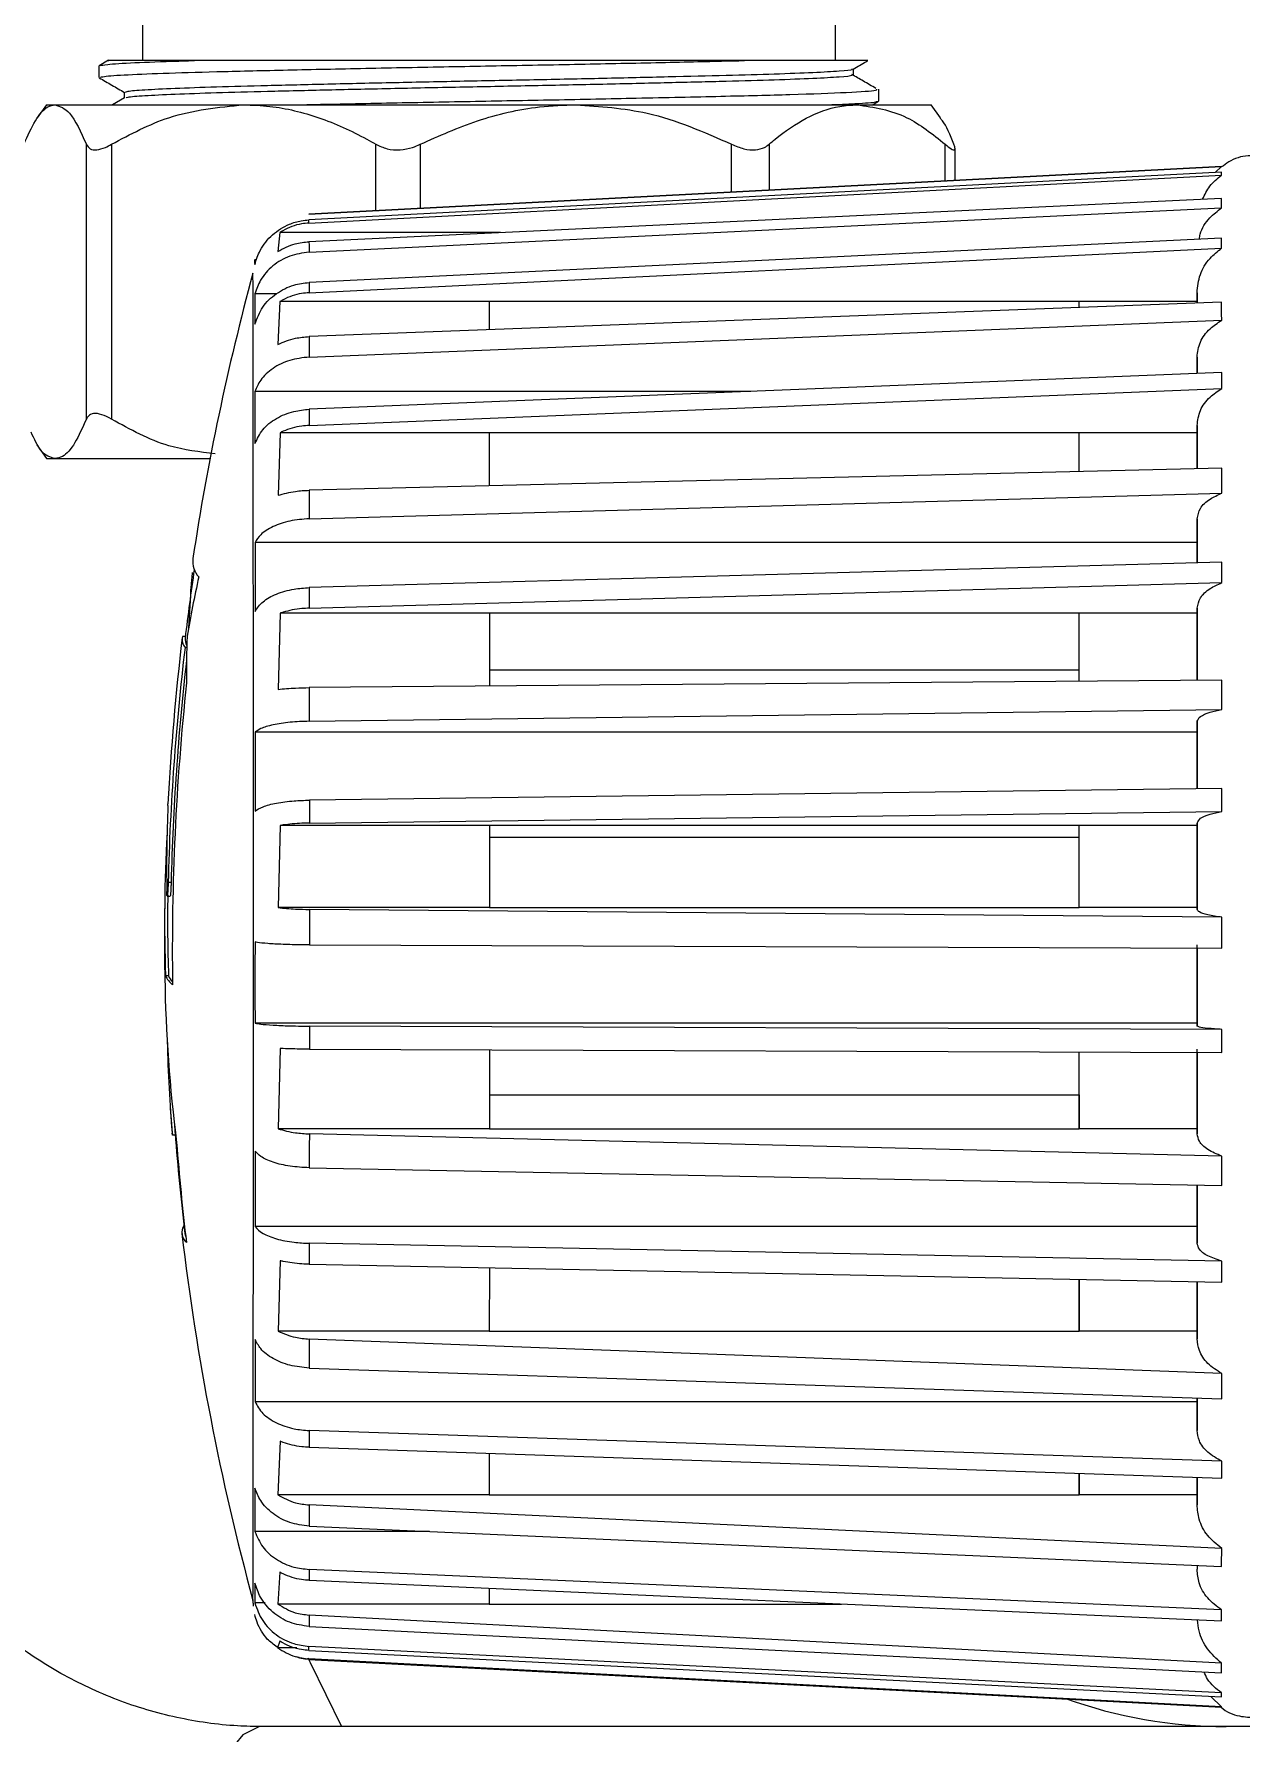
# Model space of a CAD drawing. Extents: x 75 to 2075, y 25 to 1460.
# Drawn here: x 1019.7 to 1087.9, y 648.3 to 744.3 of the extents above; entities that cross this region are included whole.
import ezdxf

# ---------------------------------------------------------------- set-up
doc = ezdxf.new("R2010")
doc.units = 0
doc.header["$LTSCALE"] = 5
doc.linetypes.add('SLD-KATı', pattern=[0])
doc.layers.get('0').update_dxf_attribs({"linetype": 'CONTINUOUS'})

msp = doc.modelspace()

# ---------------------------------------------------------------- linework, layer by layer
at = {"color": 7, "linetype": 'SLD-KATı'}
for p, q in [((1025.789, 750.729), (1025.789, 742.813)), ((1064.955, 742.813), (1064.955, 750.729)), ((1023.338, 742.511), (1023.338, 741.849)), ((1023.881, 742.831), (1023.349, 742.523)), ((1059.812, 742.813), (1028.729, 742.813)), ((1065.974, 742.014), (1065.974, 742.339)), ((1024.782, 740.705), (1024.102, 740.313)), ((1024.77, 741.022), (1024.77, 740.699)), ((1067.047, 740.313), (1067.395, 740.514)), ((1067.406, 740.526), (1067.406, 741.188)), ((1020.372, 740.313), (1019.849, 739.566)), ((1020.372, 740.313), (1020.86, 740.313)), ((1020.86, 740.313), (1031.515, 740.313)), ((1031.515, 740.313), (1050.288, 740.313)), ((1050.288, 740.313), (1066.18, 740.313)), ((1066.18, 740.313), (1070.372, 740.313)), ((1070.894, 739.566), (1070.372, 740.313)), ((1022.625, 722.544), (1022.625, 738.081)), ((1024.045, 738.081), (1024.045, 722.544)), ((1071.714, 736.037), (1071.714, 737.861)), ((1086.761, 736.825), (1035.198, 734.123)), ((1035.198, 734.121), (1086.761, 736.821)), ((1086.414, 736.492), (1086.761, 736.821)), ((1086.764, 736.51), (1035.201, 733.81)), ((1035.202, 733.627), (1086.765, 736.333)), ((1086.769, 735.024), (1035.205, 732.575)), ((1035.206, 731.981), (1086.77, 734.492)), ((1033.556, 733.089), (1033.439, 732.015)), ((1045.376, 733.089), (1033.556, 733.089)), ((1086.773, 732.779), (1035.209, 730.267)), ((1045.376, 733.089), (1045.376, 733.058)), ((1046.028, 733.089), (1045.376, 733.089)), ((1035.21, 729.69), (1086.774, 732.207)), ((1032.145, 729.631), (1032.147, 727.917)), ((1033.355, 729.631), (1032.145, 729.631)), ((1033.564, 729.19), (1033.447, 726.767)), ((1045.385, 729.19), (1033.564, 729.19)), ((1086.778, 729.151), (1035.213, 727.211)), ((1045.385, 729.19), (1045.386, 727.594)), ((1078.718, 729.19), (1045.385, 729.19)), ((1078.718, 728.848), (1078.718, 729.19)), ((1085.385, 729.19), (1078.718, 729.19)), ((1078.718, 728.848), (1078.718, 729.19)), ((1085.385, 729.686), (1085.385, 729.19)), ((1085.385, 729.19), (1085.385, 729.098)), ((1035.214, 726.053), (1086.779, 728.13)), ((1085.389, 726.049), (1085.388, 725.125)), ((1086.781, 725.182), (1035.217, 723.104)), ((1032.152, 724.11), (1032.154, 721.161)), ((1060.168, 724.11), (1032.152, 724.11)), ((1035.217, 722.19), (1086.782, 724.272)), ((1085.392, 722.186), (1085.392, 721.777)), ((1033.571, 721.777), (1033.454, 718.241)), ((1045.392, 721.777), (1033.571, 721.777)), ((1045.392, 721.777), (1045.393, 718.771)), ((1078.725, 721.777), (1045.392, 721.777)), ((1078.723, 719.573), (1078.725, 721.777)), ((1078.726, 719.573), (1078.725, 721.777)), ((1085.392, 721.777), (1078.725, 721.777)), ((1085.392, 721.777), (1085.393, 719.733)), ((1019.831, 721.086), (1020.372, 720.313)), ((1020.372, 720.313), (1020.86, 720.313)), ((1020.86, 720.313), (1029.612, 720.313)), ((1086.784, 719.767), (1035.22, 718.526)), ((1035.22, 716.918), (1086.785, 718.357)), ((1085.395, 716.915), (1085.393, 715.571)), ((1032.158, 715.571), (1032.159, 711.676)), ((1085.393, 715.571), (1032.158, 715.571)), ((1085.393, 715.571), (1085.394, 714.423)), ((1086.787, 714.462), (1035.222, 713.022)), ((1035.223, 711.861), (1086.787, 713.303)), ((1085.397, 711.858), (1085.397, 711.574)), ((1033.576, 711.574), (1033.458, 707.273)), ((1045.397, 711.574), (1033.576, 711.574)), ((1078.73, 711.574), (1045.397, 711.574)), ((1045.397, 711.574), (1045.398, 707.453)), ((1078.725, 708.363), (1078.73, 711.574)), ((1085.397, 711.574), (1078.73, 711.574)), ((1078.731, 707.725), (1078.73, 711.574)), ((1085.397, 711.574), (1085.398, 707.779)), ((1028.22, 710.253), (1028.052, 710.253)), ((1028.294, 709.64), (1028.199, 709.64)), ((1086.789, 707.791), (1035.224, 707.37)), ((1078.725, 708.363), (1045.398, 708.363)), ((1078.725, 707.725), (1078.725, 708.363)), ((1035.224, 705.469), (1086.789, 706.13)), ((1085.399, 705.468), (1085.397, 704.851)), ((1085.397, 704.851), (1032.161, 704.851)), ((1032.161, 704.851), (1032.162, 700.39)), ((1085.397, 704.851), (1085.398, 701.651)), ((1086.79, 701.669), (1035.225, 701.009)), ((1035.225, 699.713), (1086.79, 700.375)), ((1033.579, 699.582), (1033.46, 694.936)), ((1045.399, 699.582), (1033.579, 699.582)), ((1078.733, 699.582), (1045.399, 699.582)), ((1045.399, 699.582), (1045.4, 694.936)), ((1078.727, 698.903), (1078.733, 699.582)), ((1085.399, 699.582), (1078.733, 699.582)), ((1078.733, 694.936), (1078.733, 699.582)), ((1085.4, 699.712), (1085.399, 699.582)), ((1085.399, 699.582), (1085.4, 694.936)), ((1078.727, 698.903), (1045.399, 698.903)), ((1078.727, 694.936), (1078.727, 698.903)), ((1027.413, 696.352), (1027.246, 696.352)), ((1027.193, 695.575), (1027.36, 695.575)), ((1045.4, 694.936), (1033.46, 694.936)), ((1086.791, 694.394), (1035.226, 694.835)), ((1045.4, 694.936), (1078.733, 694.936)), ((1085.4, 694.936), (1078.733, 694.936)), ((1085.4, 694.936), (1085.4, 694.836)), ((1035.226, 692.828), (1086.791, 692.645)), ((1085.398, 692.65), (1085.398, 688.409)), ((1027.266, 691.088), (1027.1, 691.088)), ((1085.398, 688.409), (1032.162, 688.409)), ((1086.79, 688.056), (1035.225, 688.238)), ((1085.398, 688.409), (1085.4, 688.239)), ((1033.579, 686.972), (1033.459, 682.437)), ((1035.225, 686.936), (1086.79, 686.753)), ((1045.399, 686.9), (1045.399, 682.437)), ((1078.726, 684.358), (1078.727, 686.782)), ((1078.732, 682.437), (1078.733, 686.782)), ((1085.399, 686.758), (1085.399, 682.437)), ((1045.399, 684.358), (1078.726, 684.358)), ((1078.726, 684.358), (1078.732, 682.437)), ((1027.484, 682.084), (1027.47, 682.18)), ((1027.651, 682.084), (1027.484, 682.084)), ((1027.605, 682.643), (1027.651, 682.084)), ((1045.399, 682.437), (1033.459, 682.437)), ((1086.789, 680.89), (1035.225, 682.148)), ((1045.399, 682.437), (1078.732, 682.437)), ((1085.399, 682.437), (1078.732, 682.437)), ((1085.399, 682.437), (1085.399, 682.151)), ((1032.161, 681.175), (1032.16, 676.906)), ((1035.224, 680.231), (1086.789, 679.223)), ((1085.396, 679.251), (1085.396, 676.906)), ((1085.396, 676.906), (1032.16, 676.906)), ((1085.396, 676.906), (1085.397, 675.964)), ((1086.788, 674.954), (1035.223, 675.962)), ((1033.576, 674.981), (1033.455, 670.999)), ((1035.223, 674.78), (1086.788, 673.77)), ((1045.397, 674.581), (1045.395, 670.999)), ((1078.725, 673.928), (1078.728, 670.999)), ((1078.728, 670.999), (1078.73, 673.928)), ((1085.396, 673.797), (1085.395, 670.999)), ((1032.157, 670.536), (1032.155, 667.006)), ((1045.395, 670.999), (1033.455, 670.999)), ((1086.785, 668.598), (1035.221, 670.552)), ((1045.395, 670.999), (1078.728, 670.999)), ((1085.395, 670.999), (1078.728, 670.999)), ((1085.395, 670.999), (1085.395, 670.556)), ((1035.22, 668.913), (1086.785, 667.178)), ((1085.391, 667.006), (1032.155, 667.006)), ((1085.391, 667.225), (1085.391, 667.006)), ((1085.391, 667.006), (1085.392, 665.385)), ((1033.571, 664.781), (1033.449, 661.744)), ((1086.783, 663.647), (1035.218, 665.382)), ((1035.217, 664.436), (1086.782, 662.697)), ((1045.391, 664.093), (1045.389, 661.744)), ((1078.722, 661.744), (1078.723, 662.969)), ((1078.722, 662.969), (1078.722, 661.744)), ((1085.39, 662.744), (1085.389, 661.744)), ((1032.152, 662.124), (1032.149, 659.678)), ((1045.389, 661.744), (1033.449, 661.744)), ((1045.389, 661.744), (1078.722, 661.744)), ((1085.389, 661.744), (1078.722, 661.744)), ((1085.389, 661.744), (1085.389, 661.185)), ((1086.779, 658.723), (1035.215, 661.181)), ((1035.214, 659.98), (1086.778, 657.688)), ((1042.007, 659.678), (1032.149, 659.678)), ((1033.564, 657.372), (1033.442, 655.576)), ((1035.21, 656.916), (1086.774, 654.619)), ((1086.775, 655.241), (1035.211, 657.533)), ((1085.385, 657.75), (1085.386, 657.537)), ((1032.144, 656.762), (1032.141, 655.639)), ((1045.383, 656.463), (1045.382, 655.576)), ((1032.737, 655.639), (1032.141, 655.639)), ((1045.382, 655.576), (1033.442, 655.576)), ((1086.771, 652.232), (1035.207, 654.952)), ((1045.382, 655.576), (1065.301, 655.576)), ((1035.206, 654.307), (1086.77, 651.682)), ((1033.556, 653.478), (1033.433, 653.098)), ((1034.512, 653.098), (1033.433, 653.098)), ((1035.202, 652.956), (1035.203, 653.183)), ((1086.766, 650.559), (1035.203, 653.183)), ((1035.198, 652.446), (1086.761, 649.744)), ((1086.761, 649.758), (1035.199, 652.476)), ((1035.202, 652.956), (1086.766, 650.325)), ((1086.761, 649.758), (1086.175, 650.355)), ((1086.766, 650.325), (1086.766, 650.559)), ((1095.915, 648.646), (1032.585, 648.646))]:
    msp.add_line(p, q, dxfattribs=at)
at = {"color": 8, "linetype": 'SLD-KATı'}
for p, q in [((1038.985, 734.322), (1038.985, 738.081)), ((1041.488, 738.081), (1041.488, 734.453)), ((1059.087, 735.375), (1059.087, 738.081)), ((1061.206, 738.081), (1061.206, 735.486)), ((1071.155, 736.008), (1071.155, 738.081))]:
    msp.add_line(p, q, dxfattribs=at)
at = {"color": 7, "linetype": 'SLD-KATı', "flags": 128}
for points in [[(1086.77, 734.492), (1086.77, 734.563), (1086.77, 734.632), (1086.77, 734.7), (1086.77, 734.767), (1086.77, 734.833), (1086.77, 734.897), (1086.769, 734.961), (1086.769, 735.024)], [(1035.198, 734.123), (1035.198, 734.123), (1035.198, 734.121)], [(1086.774, 732.207), (1086.774, 732.281), (1086.774, 732.354), (1086.774, 732.426), (1086.774, 732.498), (1086.774, 732.569), (1086.774, 732.639), (1086.773, 732.709), (1086.773, 732.779)], [(1035.205, 732.575), (1035.205, 732.506), (1035.206, 732.436), (1035.206, 732.363), (1035.206, 732.29), (1035.206, 732.215), (1035.206, 732.138), (1035.206, 732.06), (1035.206, 731.981)], [(1032.039, 655.776), (1032.04, 655.839), (1032.043, 656.407), (1032.046, 657.557), (1032.05, 659.27), (1032.052, 661.52), (1032.055, 664.271), (1032.057, 667.479), (1032.059, 671.095), (1032.061, 675.06), (1032.063, 679.313), (1032.064, 683.786), (1032.064, 688.409), (1032.064, 693.108), (1032.064, 697.811), (1032.064, 702.442), (1032.063, 706.929), (1032.061, 711.2), (1032.06, 715.189), (1032.058, 718.833), (1032.055, 722.074), (1032.053, 724.86), (1032.05, 727.149), (1032.047, 728.904), (1032.044, 730.097), (1032.04, 730.709), (1032.039, 730.794)], [(1035.209, 730.267), (1035.21, 730.197), (1035.21, 730.127), (1035.21, 730.055), (1035.21, 729.984), (1035.21, 729.911), (1035.21, 729.838), (1035.21, 729.765), (1035.21, 729.69)], [(1085.385, 729.145), (1085.385, 729.404), (1085.385, 729.686)], [(1086.779, 728.13), (1086.779, 728.261), (1086.778, 728.391), (1086.778, 728.52), (1086.778, 728.648), (1086.778, 728.775), (1086.778, 728.901), (1086.778, 729.026), (1086.778, 729.151)], [(1035.213, 727.211), (1035.213, 727.071), (1035.213, 726.929), (1035.214, 726.786), (1035.214, 726.642), (1035.214, 726.497), (1035.214, 726.35), (1035.214, 726.202), (1035.214, 726.053)], [(1085.39, 725.169), (1085.389, 725.35), (1085.389, 725.703), (1085.389, 726.049)], [(1086.782, 724.272), (1086.782, 724.387), (1086.782, 724.502), (1086.782, 724.616), (1086.781, 724.73), (1086.781, 724.844), (1086.781, 724.957), (1086.781, 725.069), (1086.781, 725.182)], [(1035.217, 723.104), (1035.217, 722.992), (1035.217, 722.879), (1035.217, 722.765), (1035.217, 722.651), (1035.217, 722.537), (1035.217, 722.422), (1035.217, 722.306), (1035.217, 722.19)], [(1085.393, 719.776), (1085.393, 719.943), (1085.393, 720.404), (1085.393, 720.859), (1085.392, 721.308), (1085.392, 721.75), (1085.392, 722.186)], [(1086.785, 718.357), (1086.785, 718.536), (1086.785, 718.714), (1086.785, 718.891), (1086.785, 719.067), (1086.785, 719.243), (1086.785, 719.418), (1086.785, 719.593), (1086.784, 719.767)], [(1035.22, 718.526), (1035.22, 718.328), (1035.22, 718.129), (1035.22, 717.93), (1035.22, 717.729), (1035.22, 717.528), (1035.22, 717.325), (1035.22, 717.122), (1035.22, 716.918)], [(1085.396, 714.455), (1085.396, 714.513), (1085.396, 715.002), (1085.396, 715.487), (1085.395, 715.968), (1085.395, 716.444), (1085.395, 716.915)], [(1086.787, 713.303), (1086.787, 713.449), (1086.787, 713.595), (1086.787, 713.74), (1086.787, 713.885), (1086.787, 714.03), (1086.787, 714.174), (1086.787, 714.318), (1086.787, 714.462)], [(1035.222, 713.022), (1035.222, 712.878), (1035.222, 712.734), (1035.222, 712.589), (1035.222, 712.444), (1035.222, 712.299), (1035.222, 712.153), (1035.222, 712.007), (1035.223, 711.861)], [(1085.398, 707.789), (1085.398, 707.942), (1085.398, 708.513), (1085.398, 709.08), (1085.398, 709.643), (1085.398, 710.203), (1085.397, 710.758), (1085.397, 711.31), (1085.397, 711.858)], [(1086.789, 706.13), (1086.789, 706.339), (1086.789, 706.547), (1086.789, 706.755), (1086.789, 706.963), (1086.789, 707.17), (1086.789, 707.378), (1086.789, 707.584), (1086.789, 707.791)], [(1035.224, 707.37), (1035.224, 707.134), (1035.224, 706.898), (1035.224, 706.661), (1035.224, 706.423), (1035.224, 706.186), (1035.224, 705.947), (1035.224, 705.709), (1035.224, 705.469)], [(1085.399, 701.659), (1085.399, 702.134), (1085.399, 702.695), (1085.399, 703.253), (1085.399, 703.81), (1085.399, 704.365), (1085.399, 704.918), (1085.399, 705.468)], [(1086.79, 700.375), (1086.79, 700.537), (1086.79, 700.699), (1086.79, 700.861), (1086.79, 701.023), (1086.79, 701.185), (1086.79, 701.346), (1086.79, 701.508), (1086.79, 701.669)], [(1027.237, 700.716), (1027.235, 700.763), (1027.236, 700.803)], [(1035.225, 701.009), (1035.225, 700.847), (1035.225, 700.685), (1035.225, 700.524), (1035.225, 700.362), (1035.225, 700.2), (1035.225, 700.038), (1035.225, 699.875), (1035.225, 699.713)], [(1085.4, 694.836), (1085.4, 695.448), (1085.4, 696.059), (1085.4, 696.671), (1085.4, 697.281), (1085.4, 697.89), (1085.4, 698.499), (1085.4, 699.106), (1085.4, 699.712)], [(1035.226, 694.835), (1035.226, 694.584), (1035.226, 694.333), (1035.226, 694.082), (1035.226, 693.832), (1035.226, 693.581), (1035.226, 693.33), (1035.226, 693.079), (1035.226, 692.828)], [(1086.791, 692.645), (1086.791, 692.864), (1086.791, 693.083), (1086.791, 693.301), (1086.791, 693.52), (1086.791, 693.739), (1086.791, 693.957), (1086.791, 694.176), (1086.791, 694.394)], [(1085.4, 688.239), (1085.4, 688.81), (1085.4, 689.382), (1085.4, 689.955), (1085.4, 690.529), (1085.4, 691.103), (1085.4, 691.678), (1085.4, 692.253), (1085.4, 692.828)], [(1035.225, 688.238), (1035.225, 688.075), (1035.225, 687.912), (1035.225, 687.749), (1035.225, 687.586), (1035.225, 687.424), (1035.225, 687.261), (1035.225, 687.098), (1035.225, 686.936)], [(1086.79, 686.753), (1086.79, 686.915), (1086.79, 687.078), (1086.79, 687.241), (1086.79, 687.404), (1086.79, 687.567), (1086.79, 687.73), (1086.79, 687.893), (1086.79, 688.056)], [(1085.399, 682.151), (1085.399, 682.741), (1085.399, 683.335), (1085.399, 683.93), (1085.399, 684.528), (1085.4, 685.127), (1085.4, 685.729), (1085.4, 686.332), (1085.4, 686.936)], [(1035.225, 682.148), (1035.225, 681.907), (1035.224, 681.666), (1035.224, 681.426), (1035.224, 681.186), (1035.224, 680.947), (1035.224, 680.708), (1035.224, 680.469), (1035.224, 680.231)], [(1086.789, 679.223), (1086.789, 679.43), (1086.789, 679.638), (1086.789, 679.846), (1086.789, 680.054), (1086.789, 680.262), (1086.789, 680.471), (1086.789, 680.68), (1086.789, 680.89)], [(1085.397, 675.964), (1085.398, 676.487), (1085.398, 677.013), (1085.398, 677.542), (1085.398, 678.075), (1085.398, 678.61), (1085.398, 679.148), (1085.398, 679.234)], [(1028.192, 676.51), (1028.22, 676.381), (1028.241, 676.323)], [(1035.223, 675.962), (1035.223, 675.814), (1035.223, 675.665), (1035.223, 675.517), (1035.223, 675.369), (1035.223, 675.221), (1035.223, 675.074), (1035.223, 674.927), (1035.223, 674.78)], [(1086.788, 673.77), (1086.788, 673.917), (1086.788, 674.064), (1086.788, 674.212), (1086.788, 674.36), (1086.788, 674.508), (1086.788, 674.657), (1086.788, 674.805), (1086.788, 674.954)], [(1085.395, 670.556), (1085.396, 671.067), (1085.396, 671.584), (1085.396, 672.105), (1085.396, 672.632), (1085.396, 673.163), (1085.397, 673.698), (1085.397, 673.771)], [(1035.221, 670.552), (1035.221, 670.344), (1035.221, 670.137), (1035.221, 669.931), (1035.22, 669.725), (1035.22, 669.521), (1035.22, 669.317), (1035.22, 669.114), (1035.22, 668.913)], [(1086.785, 667.178), (1086.785, 667.353), (1086.785, 667.529), (1086.785, 667.706), (1086.785, 667.883), (1086.785, 668.061), (1086.785, 668.239), (1086.785, 668.419), (1086.785, 668.598)], [(1085.392, 665.385), (1085.393, 665.808), (1085.393, 666.236), (1085.393, 666.67), (1085.394, 667.109), (1085.394, 667.183)], [(1035.218, 665.382), (1035.218, 665.262), (1035.218, 665.143), (1035.218, 665.024), (1035.218, 664.905), (1035.218, 664.787), (1035.218, 664.67), (1035.217, 664.553), (1035.217, 664.436)], [(1086.782, 662.697), (1086.782, 662.815), (1086.782, 662.932), (1086.782, 663.05), (1086.782, 663.169), (1086.782, 663.288), (1086.783, 663.407), (1086.783, 663.527), (1086.783, 663.647)], [(1085.389, 661.185), (1085.39, 661.568), (1085.39, 661.957), (1085.39, 662.354), (1085.391, 662.689)], [(1035.215, 661.181), (1035.215, 661.026), (1035.215, 660.873), (1035.214, 660.721), (1035.214, 660.57), (1035.214, 660.421), (1035.214, 660.272), (1035.214, 660.125), (1035.214, 659.98)], [(1086.778, 657.688), (1086.778, 657.814), (1086.778, 657.941), (1086.778, 658.069), (1086.778, 658.198), (1086.779, 658.328), (1086.779, 658.459), (1086.779, 658.591), (1086.779, 658.723)], [(1035.211, 657.533), (1035.211, 657.454), (1035.211, 657.375), (1035.211, 657.297), (1035.211, 657.22), (1035.211, 657.143), (1035.21, 657.067), (1035.21, 656.991), (1035.21, 656.916)], [(1035.207, 654.952), (1035.207, 654.866), (1035.207, 654.782), (1035.207, 654.699), (1035.207, 654.618), (1035.206, 654.538), (1035.206, 654.459), (1035.206, 654.382), (1035.206, 654.307)], [(1086.774, 654.619), (1086.775, 654.695), (1086.775, 654.771), (1086.775, 654.848), (1086.775, 654.926), (1086.775, 655.004), (1086.775, 655.082), (1086.775, 655.161), (1086.775, 655.241)], [(1035.148, 652.542), (1035.271, 652.264), (1037.039, 648.646)], [(1086.77, 651.682), (1086.77, 651.747), (1086.77, 651.813), (1086.77, 651.88), (1086.77, 651.948), (1086.77, 652.018), (1086.77, 652.088), (1086.771, 652.159), (1086.771, 652.232)]]:
    msp.add_lwpolyline(points, dxfattribs=at)
at = {"color": 8, "linetype": 'SLD-KATı', "flags": 128}
msp.add_lwpolyline([(1032.585, 648.646), (1032.371, 648.629), (1031.463, 648.18), (1030.6, 647.135), (1029.819, 645.539), (1029.152, 643.455), (1028.624, 640.97), (1028.259, 638.185)], dxfattribs=at)
at = {"color": 7, "linetype": 'SLD-KATı'}
for centre, radius, start, end in [((1086.751, 736.822), 0.0107, 352.93867, 18.30144), ((928.012, 735.622), 158.755, 0.25635, 0.32045), ((870.398, 732.915), 164.806, 0.24729, 0.31108), ((1170.236, 693.285), 143.197, 164.81461, 171.41394), ((1029.954, 714.508), 1.319, 173.23102, 222.04322), ((1170.236, 693.285), 143.03, 171.65238, 173.21657), ((1107.342, 696.426), 80.233, 167.62224, 170.06151), ((1170.236, 693.285), 143.197, 173.2245, 176.99055), ((1028.78, 710.104), 0.743, 168.42982, 218.61766), ((1028.919, 710.107), 0.716, 174.18624, 209.66949), ((1077.507, 708.495), 49.226, 177.93002, 180.9959), ((1169.597, 692.822), 142.394, 173.21717, 178.5797), ((1169.59, 692.823), 142.22, 173.50365, 178.57814), ((1169.598, 692.525), 142.116, 173.89466, 180.7853), ((1106.921, 697.212), 79.76, 177.48233, 180.97612), ((1115.995, 694.176), 88.949, 176.8198, 181.98958), ((1170.236, 693.285), 143.197, 179.05933, 180), ((1116.034, 694.176), 88.821, 179.05823, 181.99239), ((1170.236, 693.285), 143.197, 180, 180.92569), ((1111.54, 692.343), 84.494, 180.93005, 187.269), ((1028.317, 691.622), 1.329, 203.7148, 231.84492), ((1028.309, 691.518), 1.128, 202.43673, 223.69129), ((1111.451, 689.37), 84.282, 181.3589, 184.95926), ((1170.236, 693.285), 143.197, 183.80933, 184.44783), ((1170.236, 693.285), 143.03, 184.45303, 186.73519), ((1169.579, 692.705), 142.284, 184.45555, 186.73922), ((1170.236, 693.285), 143.197, 186.72731, 195.18539), ((1028.805, 676.579), 0.777, 149.19231, 227.2946), ((1087.039, 675.313), 26.667, 250.07908, 270), ((1086.677, 649.756), 0.0843, 352.01882, 1.63269)]:
    msp.add_arc(centre, radius, start, end, dxfattribs=at)
at = {"color": 8, "linetype": 'SLD-KATı'}
msp.add_arc((1034.976, 652.469), 0.223, 354.13758, 1.70256, dxfattribs=at)
at = {"color": 7, "linetype": 'SLD-KATı'}
for points, knots in [([(945.039, 766.996), (945.021, 766.988), (943.706, 766.412), (941.532, 764.709), (938.632, 762.276), (936.496, 759.799), (934.877, 757.454), (933.51, 754.937), (932.131, 751.512), (931.104, 747.12), (930.742, 741.984), (931.063, 736.899), (931.849, 732.29), (932.823, 728.387), (933.919, 724.819), (935.299, 720.995), (937.106, 716.695), (939.953, 710.772), (943.928, 703.721), (949.192, 695.718), (955.809, 686.827), (964.081, 677.099), (974.228, 666.767), (985.174, 657.107), (995.626, 649.222), (1005.334, 642.986), (1014.072, 638.209), (1022.481, 634.521), (1030.405, 631.956), (1036.609, 630.638), (1042.156, 630.086), (1046.854, 629.976), (1050.201, 630.589), (1051.779, 630.878)], [0, 0, 0, 0, 0.000247, 0.018809, 0.037039, 0.052403, 0.064866, 0.078004, 0.09419, 0.119589, 0.145782, 0.172609, 0.197572, 0.217369, 0.234118, 0.254624, 0.279344, 0.304947, 0.353972, 0.400867, 0.447785, 0.518172, 0.588533, 0.658887, 0.729241, 0.776176, 0.822944, 0.869703, 0.904254, 0.937804, 0.955837, 0.979174, 1, 1, 1, 1]), ([(1059.041, 636.808), (1057.921, 636.265), (1055.76, 635.218), (1051.507, 633.984), (1046.722, 633.346), (1041.838, 633.437), (1036.603, 634.031), (1030.696, 635.337), (1023.106, 637.87), (1015.059, 641.453), (1006.689, 646.067), (996.062, 652.929), (983.674, 662.57), (970.141, 675.36), (959.994, 686.884), (952.672, 696.581), (947.577, 704.177), (943.712, 710.836), (940.893, 716.454), (939.028, 720.656), (937.556, 724.497), (936.436, 727.919), (935.477, 731.433), (934.475, 736.317), (933.947, 742.558), (934.683, 748.438), (936.095, 752.556), (937.304, 755.003), (938.701, 757.185), (940.535, 759.408), (942.628, 761.422), (944.297, 762.523), (944.942, 762.948)], [0, 0, 0, 0, 0.015992, 0.030864, 0.057549, 0.079674, 0.096727, 0.129596, 0.16332, 0.208877, 0.254375, 0.30002, 0.391194, 0.482389, 0.573577, 0.619164, 0.664751, 0.71184, 0.736481, 0.761313, 0.782836, 0.80035, 0.81752, 0.840014, 0.879078, 0.91671, 0.933482, 0.947056, 0.958619, 0.9725, 0.989386, 1, 1, 1, 1]), ([(1023.421, 742.524), (1023.502, 742.548), (1023.684, 742.603), (1025.221, 742.693), (1027.104, 742.765), (1028.432, 742.804), (1028.729, 742.813)], [0, 0, 0, 0, 0.2633, 0.586078, 0.907472, 1, 1, 1, 1]), ([(1023.422, 741.849), (1023.45, 741.872), (1023.513, 741.925), (1024.845, 742.013), (1027.141, 742.108), (1030.318, 742.196), (1034.197, 742.287), (1038.634, 742.382), (1043.37, 742.475), (1048.193, 742.561), (1052.887, 742.656), (1056.827, 742.741), (1058.953, 742.792), (1059.812, 742.813)], [0, 0, 0, 0, 0.0742973, 0.1705559, 0.2668456, 0.3610308, 0.4561665, 0.5527167, 0.6483744, 0.742292, 0.8382629, 0.934734, 1, 1, 1, 1]), ([(1028.729, 742.813), (1028.03, 742.813), (1026.634, 742.813), (1025.127, 742.813), (1024.187, 742.813), (1023.779, 742.813), (1023.878, 742.813), (1023.891, 742.813)], [0, 0, 0, 0, 0.237307, 0.474615, 0.718439, 0.961989, 1, 1, 1, 1]), ([(1024.84, 741.022), (1024.853, 741.042), (1024.882, 741.087), (1025.83, 741.164), (1027.514, 741.249), (1029.881, 741.33), (1032.81, 741.407), (1036.223, 741.491), (1040.001, 741.575), (1043.952, 741.657), (1047.946, 741.734), (1051.863, 741.817), (1055.554, 741.902), (1058.837, 741.984), (1061.608, 742.06), (1063.801, 742.143), (1065.25, 742.228), (1065.941, 742.291), (1065.897, 742.324), (1065.887, 742.332)], [0, 0, 0, 0, 0.046118, 0.108889, 0.171994, 0.234239, 0.295622, 0.358343, 0.42146, 0.483777, 0.545129, 0.607798, 0.670925, 0.733311, 0.794641, 0.857255, 0.920387, 0.982839, 1, 1, 1, 1]), ([(1066.755, 742.813), (1066.768, 742.813), (1066.861, 742.813), (1066.466, 742.813), (1065.547, 742.813), (1063.976, 742.813), (1062.05, 742.813), (1060.493, 742.813), (1059.812, 742.813)], [0, 0, 0, 0, 0.031333, 0.228159, 0.430432, 0.631693, 0.838791, 1, 1, 1, 1]), ([(1065.962, 742.332), (1066.201, 742.47), (1066.469, 742.624), (1066.736, 742.779), (1066.765, 742.795)], [0, 0, 0, 0, 0.8924704, 1, 1, 1, 1]), ([(1023.349, 741.837), (1023.588, 741.699), (1024.065, 741.423), (1024.543, 741.147), (1024.782, 741.009)], [0, 0, 0, 0, 0.500007, 1, 1, 1, 1]), ([(1024.873, 740.706), (1024.886, 740.72), (1024.923, 740.761), (1025.836, 740.833), (1027.512, 740.918), (1029.882, 741), (1032.809, 741.076), (1036.223, 741.16), (1040.001, 741.244), (1043.952, 741.326), (1047.946, 741.403), (1051.863, 741.486), (1055.554, 741.571), (1058.837, 741.653), (1061.608, 741.73), (1063.799, 741.813), (1065.259, 741.897), (1065.967, 741.965), (1065.901, 742.003), (1065.881, 742.014)], [0, 0, 0, 0, 0.035212, 0.097995, 0.161112, 0.223369, 0.284764, 0.347498, 0.410628, 0.472957, 0.534321, 0.597002, 0.660141, 0.72254, 0.783882, 0.846508, 0.909653, 0.972117, 1, 1, 1, 1]), ([(1067.242, 741.238), (1067.005, 741.375), (1066.549, 741.64), (1066.093, 741.905), (1065.874, 742.033)], [0, 0, 0, 0, 0.520213, 1, 1, 1, 1]), ([(1034.739, 740.313), (1034.851, 740.315), (1036.297, 740.349), (1039.562, 740.416), (1044.284, 740.507), (1049.11, 740.595), (1053.973, 740.694), (1058.581, 740.797), (1062.733, 740.899), (1065.794, 741.014), (1067.318, 741.114), (1067.294, 741.17), (1067.286, 741.188)], [0, 0, 0, 0, 0.008995, 0.115375, 0.220291, 0.323985, 0.430021, 0.550378, 0.668046, 0.801859, 0.936014, 1, 1, 1, 1]), ([(1064.556, 740.313), (1065.09, 740.335), (1066.393, 740.388), (1067.31, 740.461), (1067.293, 740.508), (1067.286, 740.526)], [0, 0, 0, 0, 0.302396, 0.737085, 1, 1, 1, 1]), ([(1019.095, 738.081), (1019.309, 738.558), (1019.743, 739.524), (1020.345, 740.216), (1020.722, 740.287), (1020.86, 740.313)], [0, 0, 0, 0, 0.38241, 0.774653, 1, 1, 1, 1]), ([(1020.86, 740.313), (1021.133, 740.221), (1021.746, 740.016), (1022.311, 738.772), (1022.625, 738.081)], [0, 0, 0, 0, 0.444644, 1, 1, 1, 1]), ([(1024.045, 738.081), (1025.112, 738.65), (1027.489, 739.917), (1030.085, 740.172), (1031.515, 740.313)], [0, 0, 0, 0, 0.448989, 1, 1, 1, 1]), ([(1031.515, 740.313), (1032.01, 740.295), (1033.442, 740.242), (1035.805, 739.653), (1037.771, 738.772), (1038.814, 738.179), (1038.985, 738.081)], [0, 0, 0, 0, 0.1911277, 0.5537058, 0.9267379, 1, 1, 1, 1]), ([(1041.488, 738.081), (1042.556, 738.558), (1044.72, 739.524), (1047.72, 740.216), (1049.601, 740.287), (1050.288, 740.313)], [0, 0, 0, 0, 0.382411, 0.774653, 1, 1, 1, 1]), ([(1050.288, 740.313), (1051.647, 740.221), (1054.704, 740.016), (1057.522, 738.772), (1059.087, 738.081)], [0, 0, 0, 0, 0.444644, 1, 1, 1, 1]), ([(1061.206, 738.081), (1061.32, 738.179), (1062, 738.759), (1063.307, 739.644), (1064.881, 740.241), (1065.851, 740.295), (1066.18, 740.313)], [0, 0, 0, 0, 0.073262, 0.436542, 0.808872, 1, 1, 1, 1]), ([(1066.18, 740.313), (1067.133, 740.172), (1068.862, 739.917), (1070.444, 738.65), (1071.155, 738.081)], [0, 0, 0, 0, 0.551011, 1, 1, 1, 1]), ([(1071.649, 738.081), (1071.437, 738.602), (1071.185, 739.221), (1070.913, 739.505), (1070.87, 739.549)], [0, 0, 0, 0, 0.842222, 1, 1, 1, 1]), ([(1022.625, 738.081), (1022.684, 737.984), (1022.804, 737.788), (1023.194, 737.735), (1023.634, 737.859), (1023.928, 738.018), (1024.045, 738.081)], [0, 0, 0, 0, 0.2806912, 0.5628279, 0.8257433, 1, 1, 1, 1]), ([(1038.985, 738.081), (1039.189, 737.984), (1039.598, 737.788), (1040.339, 737.735), (1040.988, 737.859), (1041.346, 738.018), (1041.488, 738.081)], [0, 0, 0, 0, 0.280692, 0.562828, 0.825747, 1, 1, 1, 1]), ([(1059.087, 738.081), (1059.316, 737.984), (1059.774, 737.788), (1060.432, 737.735), (1060.91, 737.859), (1061.122, 738.018), (1061.206, 738.081)], [0, 0, 0, 0, 0.28069, 0.56283, 0.825741, 1, 1, 1, 1]), ([(1071.155, 738.081), (1071.274, 737.984), (1071.513, 737.788), (1071.703, 737.735), (1071.73, 737.859), (1071.672, 738.018), (1071.649, 738.081)], [0, 0, 0, 0, 0.280694, 0.562832, 0.825742, 1, 1, 1, 1]), ([(1088.716, 737.4), (1088.567, 737.414), (1088.038, 737.462), (1087.341, 737.224), (1086.906, 736.896), (1086.775, 736.797)], [0, 0, 0, 0, 0.214737, 0.763338, 1, 1, 1, 1]), ([(1085.701, 734.973), (1085.821, 735.232), (1086.07, 735.767), (1086.529, 736.14), (1086.765, 736.333)], [0, 0, 0, 0, 0.484458, 1, 1, 1, 1]), ([(1032.14, 731.284), (1032.23, 731.557), (1032.438, 732.186), (1033.109, 733.009), (1033.951, 733.54), (1034.678, 733.762), (1035.056, 733.797), (1035.201, 733.81)], [0, 0, 0, 0, 0.202889, 0.467545, 0.731791, 0.897057, 1, 1, 1, 1]), ([(1085.517, 732.718), (1085.531, 732.813), (1085.597, 733.254), (1086.033, 733.9), (1086.543, 734.31), (1086.77, 734.492)], [0, 0, 0, 0, 0.133217, 0.612928, 1, 1, 1, 1]), ([(1035.202, 733.627), (1035.061, 733.614), (1034.55, 733.567), (1033.988, 733.359), (1033.614, 733.126), (1033.556, 733.089)], [0, 0, 0, 0, 0.242351, 0.882115, 1, 1, 1, 1]), ([(1035.206, 731.981), (1034.834, 731.929), (1034.09, 731.824), (1033.129, 731.243), (1032.449, 730.483), (1032.238, 729.892), (1032.145, 729.631)], [0, 0, 0, 0, 0.263758, 0.527593, 0.791622, 1, 1, 1, 1]), ([(1033.439, 732.015), (1033.759, 732.187), (1034.308, 732.483), (1034.941, 732.548), (1035.205, 732.575)], [0, 0, 0, 0, 0.583359, 1, 1, 1, 1]), ([(1085.385, 729.686), (1085.423, 730.035), (1085.498, 730.733), (1086.029, 731.617), (1086.545, 732.026), (1086.774, 732.207)], [0, 0, 0, 0, 0.357063, 0.714138, 1, 1, 1, 1]), ([(1032.136, 731.594), (1032.129, 731.542), (1032.113, 731.439), (1032.131, 731.335), (1032.14, 731.284)], [0, 0, 0, 0, 0.500001, 1, 1, 1, 1]), ([(1032.147, 727.917), (1032.273, 728.248), (1032.525, 728.909), (1033.324, 729.676), (1034.255, 730.152), (1034.919, 730.232), (1035.209, 730.267)], [0, 0, 0, 0, 0.264606, 0.529293, 0.793677, 1, 1, 1, 1]), ([(1035.21, 729.69), (1035.07, 729.678), (1034.558, 729.635), (1033.996, 729.442), (1033.622, 729.224), (1033.564, 729.19)], [0, 0, 0, 0, 0.242333, 0.88208, 1, 1, 1, 1]), ([(1085.389, 726.049), (1085.427, 726.337), (1085.502, 726.912), (1086.032, 727.642), (1086.548, 727.98), (1086.779, 728.13)], [0, 0, 0, 0, 0.356248, 0.712542, 1, 1, 1, 1]), ([(1033.447, 726.767), (1033.767, 726.903), (1034.315, 727.138), (1034.949, 727.189), (1035.213, 727.211)], [0, 0, 0, 0, 0.583366, 1, 1, 1, 1]), ([(1035.214, 726.053), (1034.842, 726.01), (1034.098, 725.923), (1033.137, 725.443), (1032.456, 724.815), (1032.245, 724.325), (1032.152, 724.11)], [0, 0, 0, 0, 0.2637595, 0.5275881, 0.7916198, 1, 1, 1, 1]), ([(1085.392, 722.186), (1085.43, 722.475), (1085.505, 723.053), (1086.036, 723.784), (1086.552, 724.122), (1086.782, 724.272)], [0, 0, 0, 0, 0.357052, 0.714133, 1, 1, 1, 1]), ([(1032.154, 721.161), (1032.28, 721.434), (1032.532, 721.981), (1033.331, 722.616), (1034.262, 723.009), (1034.926, 723.075), (1035.217, 723.104)], [0, 0, 0, 0, 0.264581, 0.529288, 0.793666, 1, 1, 1, 1]), ([(1022.625, 722.544), (1022.41, 722.068), (1021.977, 721.102), (1021.375, 720.41), (1020.998, 720.339), (1020.86, 720.313)], [0, 0, 0, 0, 0.382413, 0.774653, 1, 1, 1, 1]), ([(1024.045, 722.544), (1023.857, 722.642), (1023.478, 722.838), (1023.017, 722.891), (1022.742, 722.767), (1022.658, 722.608), (1022.625, 722.544)], [0, 0, 0, 0, 0.280695, 0.562837, 0.82576, 1, 1, 1, 1]), ([(1029.912, 720.589), (1029.027, 720.69), (1026.981, 720.924), (1025.108, 721.957), (1024.045, 722.544)], [0, 0, 0, 0, 0.432258, 1, 1, 1, 1]), ([(1035.217, 722.19), (1035.077, 722.18), (1034.565, 722.144), (1034.003, 721.985), (1033.629, 721.805), (1033.571, 721.777)], [0, 0, 0, 0, 0.242349, 0.882095, 1, 1, 1, 1]), ([(1020.86, 720.313), (1020.586, 720.383), (1020.116, 720.505), (1019.681, 721.42), (1019.5, 721.804)], [0, 0, 0, 0, 0.581099, 1, 1, 1, 1]), ([(1033.454, 718.241), (1033.774, 718.329), (1034.322, 718.479), (1034.956, 718.512), (1035.22, 718.526)], [0, 0, 0, 0, 0.583358, 1, 1, 1, 1]), ([(1085.395, 716.915), (1085.433, 717.115), (1085.508, 717.513), (1086.038, 718.019), (1086.555, 718.253), (1086.785, 718.357)], [0, 0, 0, 0, 0.356275, 0.712553, 1, 1, 1, 1]), ([(1035.22, 716.918), (1034.848, 716.888), (1034.104, 716.828), (1033.143, 716.495), (1032.462, 716.06), (1032.251, 715.721), (1032.158, 715.571)], [0, 0, 0, 0, 0.263756, 0.527591, 0.791614, 1, 1, 1, 1]), ([(1028.603, 713.872), (1028.58, 713.621), (1028.507, 712.843), (1028.447, 711.59), (1028.405, 710.742)], [0, 0, 0, 0, 0.322776, 1, 1, 1, 1]), ([(1032.159, 711.676), (1032.285, 711.865), (1032.537, 712.244), (1033.336, 712.684), (1034.268, 712.956), (1034.931, 713.002), (1035.222, 713.022)], [0, 0, 0, 0, 0.26459, 0.52928, 0.793665, 1, 1, 1, 1]), ([(1085.397, 711.858), (1085.435, 712.058), (1085.511, 712.458), (1086.041, 712.965), (1086.558, 713.199), (1086.787, 713.303)], [0, 0, 0, 0, 0.3570591, 0.7141321, 1, 1, 1, 1]), ([(1035.223, 711.861), (1035.082, 711.854), (1034.571, 711.829), (1034.008, 711.718), (1033.634, 711.594), (1033.576, 711.574)], [0, 0, 0, 0, 0.242344, 0.882102, 1, 1, 1, 1]), ([(1033.458, 707.273), (1033.778, 707.303), (1034.326, 707.354), (1034.96, 707.365), (1035.224, 707.37)], [0, 0, 0, 0, 0.58336, 1, 1, 1, 1]), ([(1085.399, 705.468), (1085.437, 705.56), (1085.512, 705.743), (1086.042, 705.975), (1086.559, 706.082), (1086.789, 706.13)], [0, 0, 0, 0, 0.356272, 0.71255, 1, 1, 1, 1]), ([(1035.224, 705.469), (1034.852, 705.456), (1034.108, 705.428), (1033.147, 705.275), (1032.466, 705.075), (1032.255, 704.92), (1032.161, 704.851)], [0, 0, 0, 0, 0.263759, 0.527588, 0.791616, 1, 1, 1, 1]), ([(1032.162, 700.39), (1032.288, 700.477), (1032.54, 700.651), (1033.339, 700.853), (1034.271, 700.978), (1034.934, 700.999), (1035.225, 701.009)], [0, 0, 0, 0, 0.264598, 0.529296, 0.793677, 1, 1, 1, 1]), ([(1085.4, 699.712), (1085.438, 699.804), (1085.514, 699.987), (1086.044, 700.22), (1086.561, 700.327), (1086.79, 700.375)], [0, 0, 0, 0, 0.357051, 0.714128, 1, 1, 1, 1]), ([(1035.225, 699.713), (1035.085, 699.71), (1034.573, 699.698), (1034.011, 699.648), (1033.637, 699.59), (1033.579, 699.582)], [0, 0, 0, 0, 0.242343, 0.8821, 1, 1, 1, 1]), ([(1027.246, 696.352), (1027.243, 696.259), (1027.238, 696.074), (1027.226, 695.833), (1027.212, 695.663), (1027.201, 695.576), (1027.195, 695.584), (1027.193, 695.587)], [0, 0, 0, 0, 0.224124, 0.448492, 0.673033, 0.897743, 1, 1, 1, 1]), ([(1027.413, 696.352), (1027.41, 696.259), (1027.405, 696.074), (1027.393, 695.833), (1027.379, 695.663), (1027.368, 695.576), (1027.362, 695.584), (1027.36, 695.587)], [0, 0, 0, 0, 0.224124, 0.448492, 0.673034, 0.897743, 1, 1, 1, 1]), ([(1027.187, 695.589), (1027.183, 695.614), (1027.176, 695.664), (1027.173, 695.791), (1027.172, 695.854)], [0, 0, 0, 0, 0.512714, 1, 1, 1, 1]), ([(1033.46, 694.936), (1033.78, 694.905), (1034.328, 694.851), (1034.962, 694.84), (1035.226, 694.835)], [0, 0, 0, 0, 0.583356, 1, 1, 1, 1]), ([(1086.791, 694.394), (1086.507, 694.435), (1085.941, 694.517), (1085.481, 694.677), (1085.425, 694.786), (1085.4, 694.836)], [0, 0, 0, 0, 0.355378, 0.71057, 1, 1, 1, 1]), ([(1032.163, 692.999), (1032.154, 692.234), (1032.138, 690.704), (1032.154, 689.174), (1032.162, 688.409)], [0, 0, 0, 0, 0.500011, 1, 1, 1, 1]), ([(1035.226, 692.828), (1035.081, 692.829), (1034.564, 692.832), (1033.709, 692.854), (1032.833, 692.903), (1032.35, 692.955), (1032.204, 692.989), (1032.163, 692.999)], [0, 0, 0, 0, 0.102988, 0.366808, 0.630615, 0.89468, 1, 1, 1, 1]), ([(1032.162, 688.409), (1032.253, 688.391), (1032.461, 688.348), (1033.132, 688.293), (1033.975, 688.257), (1034.702, 688.242), (1035.08, 688.239), (1035.225, 688.238)], [0, 0, 0, 0, 0.202891, 0.467547, 0.731795, 0.897058, 1, 1, 1, 1]), ([(1086.79, 688.056), (1086.509, 688.073), (1085.945, 688.106), (1085.481, 688.173), (1085.425, 688.218), (1085.4, 688.239)], [0, 0, 0, 0, 0.355709, 0.711403, 1, 1, 1, 1]), ([(1035.225, 686.936), (1035.085, 686.937), (1034.573, 686.94), (1034.011, 686.954), (1033.637, 686.97), (1033.579, 686.972)], [0, 0, 0, 0, 0.242341, 0.882103, 1, 1, 1, 1]), ([(1033.459, 682.437), (1033.779, 682.348), (1034.327, 682.196), (1034.961, 682.162), (1035.225, 682.148)], [0, 0, 0, 0, 0.583356, 1, 1, 1, 1]), ([(1086.789, 680.89), (1086.506, 681.006), (1085.94, 681.239), (1085.48, 681.697), (1085.424, 682.01), (1085.399, 682.151)], [0, 0, 0, 0, 0.3553797, 0.7105748, 1, 1, 1, 1]), ([(1035.224, 680.231), (1034.852, 680.252), (1034.107, 680.294), (1033.147, 680.528), (1032.466, 680.833), (1032.254, 681.07), (1032.161, 681.175)], [0, 0, 0, 0, 0.263762, 0.527591, 0.791622, 1, 1, 1, 1]), ([(1032.16, 676.906), (1032.286, 676.773), (1032.538, 676.508), (1033.337, 676.2), (1034.269, 676.009), (1034.932, 675.977), (1035.223, 675.962)], [0, 0, 0, 0, 0.264596, 0.5292951, 0.7936783, 1, 1, 1, 1]), ([(1032.585, 648.646), (1032.113, 648.655), (1030.486, 648.686), (1027.716, 649.084), (1024.357, 650.076), (1021.16, 651.574), (1018.19, 653.537), (1015.509, 655.925), (1013.168, 658.687), (1011.211, 661.767), (1009.67, 665.104), (1008.584, 668.633), (1007.972, 672.063), (1007.903, 674.306), (1007.872, 675.313)], [0, 0, 0, 0, 0.037434, 0.129082, 0.220614, 0.311643, 0.401956, 0.491468, 0.580194, 0.668222, 0.755668, 0.84266, 0.929318, 1, 1, 1, 1]), ([(1086.788, 674.954), (1086.506, 675.047), (1085.942, 675.233), (1085.479, 675.6), (1085.423, 675.852), (1085.397, 675.964)], [0, 0, 0, 0, 0.355706, 0.711402, 1, 1, 1, 1]), ([(1035.223, 674.78), (1035.082, 674.785), (1034.571, 674.803), (1034.008, 674.88), (1033.634, 674.967), (1033.576, 674.981)], [0, 0, 0, 0, 0.242339, 0.882092, 1, 1, 1, 1]), ([(1049.822, 601.173), (1048.959, 602.838), (1047.473, 605.704), (1045.949, 609.579), (1045.126, 612.648), (1044.9, 615.007), (1045.238, 616.75), (1045.843, 617.808), (1046.719, 618.58), (1048.073, 619.218), (1051.065, 619.853), (1055.841, 619.687), (1062.08, 618.733), (1069.321, 617.209), (1077.511, 615.234), (1086.581, 613.023), (1095.458, 611.036), (1103.478, 609.548), (1110.903, 608.564), (1117.577, 608.108), (1123.5, 608.236), (1128.329, 608.833), (1132.221, 609.707), (1135.839, 610.962), (1139.249, 612.685), (1142.45, 614.986), (1145.457, 618.08), (1148.185, 622.29), (1150.055, 627.172), (1151.179, 632.483), (1151.686, 638.121), (1151.591, 644.13), (1150.991, 650.459), (1149.945, 657.062), (1148.39, 664.392), (1146.993, 669.477), (1146.267, 672.118)], [0, 0, 0, 0, 0.030766, 0.052959, 0.068707, 0.083954, 0.093291, 0.100758, 0.108437, 0.118073, 0.130256, 0.166147, 0.203256, 0.240101, 0.294149, 0.347606, 0.399157, 0.448762, 0.485915, 0.525654, 0.561854, 0.585853, 0.607622, 0.628869, 0.650025, 0.671379, 0.694295, 0.721167, 0.753567, 0.77945, 0.809839, 0.845906, 0.877498, 0.913687, 0.955168, 1, 1, 1, 1]), ([(1035.22, 668.913), (1034.848, 668.949), (1034.103, 669.021), (1033.143, 669.422), (1032.462, 669.947), (1032.251, 670.356), (1032.157, 670.536)], [0, 0, 0, 0, 0.2637573, 0.5275832, 0.79162, 1, 1, 1, 1]), ([(1033.455, 670.999), (1033.775, 670.862), (1034.323, 670.626), (1034.957, 670.574), (1035.221, 670.552)], [0, 0, 0, 0, 0.583355, 1, 1, 1, 1]), ([(1086.785, 668.598), (1086.502, 668.779), (1085.936, 669.14), (1085.476, 669.851), (1085.42, 670.337), (1085.395, 670.556)], [0, 0, 0, 0, 0.3553729, 0.7105578, 1, 1, 1, 1]), ([(1032.155, 667.006), (1032.281, 666.777), (1032.533, 666.321), (1033.332, 665.79), (1034.264, 665.462), (1034.927, 665.406), (1035.218, 665.382)], [0, 0, 0, 0, 0.264592, 0.529282, 0.793667, 1, 1, 1, 1]), ([(1035.217, 664.436), (1035.077, 664.444), (1034.565, 664.475), (1034.003, 664.608), (1033.629, 664.758), (1033.571, 664.781)], [0, 0, 0, 0, 0.242345, 0.882101, 1, 1, 1, 1]), ([(1144.558, 665.464), (1144.817, 664.497), (1145.738, 661.059), (1146.822, 655.52), (1147.765, 649.272), (1148.208, 644.179), (1148.317, 640.068), (1148.182, 636.168), (1147.729, 632.106), (1146.701, 627.663), (1144.961, 623.382), (1142.382, 619.53), (1138.968, 616.401), (1134.881, 614.107), (1130.37, 612.615), (1124.05, 611.513), (1116.044, 611.41), (1106.336, 612.431), (1096.637, 614.18), (1086.905, 616.37), (1076.881, 618.821), (1068.235, 620.888), (1061.239, 622.247), (1056.61, 622.897), (1052.406, 623.15), (1048.894, 622.906), (1045.975, 622.01), (1044.03, 620.784), (1042.838, 619.332), (1042.124, 617.876), (1041.766, 616.484), (1041.632, 614.87), (1041.729, 613.059), (1042.161, 610.72), (1043.075, 607.729), (1044.637, 603.915), (1046.073, 601.156), (1046.888, 599.59)], [0, 0, 0, 0, 0.016921, 0.060134, 0.095196, 0.123538, 0.146335, 0.164531, 0.189355, 0.215226, 0.241406, 0.267337, 0.293736, 0.320474, 0.34814, 0.37629, 0.432406, 0.487557, 0.547094, 0.60518, 0.662402, 0.728844, 0.761843, 0.789786, 0.813008, 0.838288, 0.85338, 0.868855, 0.880393, 0.887861, 0.898271, 0.906303, 0.916665, 0.930026, 0.947391, 0.970131, 1, 1, 1, 1]), ([(1086.783, 663.647), (1086.501, 663.807), (1085.937, 664.126), (1085.474, 664.757), (1085.418, 665.191), (1085.392, 665.385)], [0, 0, 0, 0, 0.355718, 0.711409, 1, 1, 1, 1]), ([(979.338, 662.496), (979.422, 662.057), (979.848, 659.823), (981.113, 655.914), (983.135, 650.836), (985.662, 645.996), (988.619, 641.429), (991.992, 637.182), (995.745, 633.293), (999.842, 629.799), (1004.245, 626.734), (1008.911, 624.125), (1013.796, 621.997), (1018.852, 620.367), (1024.034, 619.258), (1028.632, 618.72), (1031.489, 618.666), (1032.585, 618.646)], [0, 0, 0, 0, 0.0177507, 0.0902814, 0.1627903, 0.2352618, 0.307679, 0.3800285, 0.4522955, 0.5244687, 0.5965413, 0.6685085, 0.7403714, 0.8121351, 0.8838101, 0.9554117, 1, 1, 1, 1]), ([(1035.214, 659.98), (1034.842, 660.027), (1034.097, 660.122), (1033.136, 660.653), (1032.456, 661.346), (1032.245, 661.886), (1032.152, 662.124)], [0, 0, 0, 0, 0.2637534, 0.5275869, 0.7916099, 1, 1, 1, 1]), ([(1033.449, 661.744), (1033.769, 661.571), (1034.317, 661.274), (1034.951, 661.208), (1035.215, 661.181)], [0, 0, 0, 0, 0.583356, 1, 1, 1, 1]), ([(1086.779, 658.723), (1086.496, 658.951), (1085.93, 659.405), (1085.47, 660.299), (1085.414, 660.911), (1085.389, 661.185)], [0, 0, 0, 0, 0.3553887, 0.7105849, 1, 1, 1, 1]), ([(1032.149, 659.678), (1032.275, 659.376), (1032.527, 658.773), (1033.325, 658.072), (1034.257, 657.638), (1034.92, 657.565), (1035.211, 657.533)], [0, 0, 0, 0, 0.264586, 0.529273, 0.793663, 1, 1, 1, 1]), ([(1035.21, 656.916), (1035.07, 656.927), (1034.558, 656.967), (1033.996, 657.143), (1033.622, 657.341), (1033.564, 657.372)], [0, 0, 0, 0, 0.242344, 0.882109, 1, 1, 1, 1]), ([(1086.775, 655.241), (1086.493, 655.452), (1085.93, 655.874), (1085.467, 656.708), (1085.411, 657.281), (1085.386, 657.537)], [0, 0, 0, 0, 0.3557073, 0.7114034, 1, 1, 1, 1]), ([(1035.206, 654.307), (1034.834, 654.361), (1034.089, 654.47), (1033.129, 655.078), (1032.448, 655.871), (1032.237, 656.49), (1032.144, 656.762)], [0, 0, 0, 0, 0.263759, 0.527585, 0.791622, 1, 1, 1, 1]), ([(1032.037, 655.827), (1032.037, 655.805), (1032.038, 655.761), (1032.038, 655.718), (1032.041, 655.636), (1032.045, 655.555), (1032.052, 655.481), (1032.054, 655.455)], [0, 0, 0, 0, 0.354067, 0.72727, 0.875059, 0.955833, 1, 1, 1, 1]), ([(1033.407, 653.138), (1033.212, 653.281), (1032.715, 653.646), (1032.325, 654.335), (1032.178, 654.834), (1032.136, 654.976)], [0, 0, 0, 0, 0.315095, 0.804723, 1, 1, 1, 1]), ([(1032.141, 655.639), (1032.267, 655.294), (1032.519, 654.603), (1033.317, 653.801), (1034.249, 653.304), (1034.912, 653.22), (1035.203, 653.183)], [0, 0, 0, 0, 0.264609, 0.529306, 0.793681, 1, 1, 1, 1]), ([(1033.442, 655.576), (1033.761, 655.384), (1034.31, 655.055), (1034.943, 654.982), (1035.207, 654.952)], [0, 0, 0, 0, 0.58336, 1, 1, 1, 1]), ([(1086.771, 652.232), (1086.489, 652.483), (1085.925, 652.987), (1085.492, 653.886), (1085.439, 654.469), (1085.42, 654.679)], [0, 0, 0, 0, 0.390084, 0.779956, 1, 1, 1, 1]), ([(1033.433, 653.098), (1033.753, 652.907), (1034.301, 652.579), (1034.935, 652.506), (1035.199, 652.476)], [0, 0, 0, 0, 0.583355, 1, 1, 1, 1]), ([(1035.202, 652.956), (1035.061, 652.968), (1034.55, 653.014), (1033.988, 653.216), (1033.614, 653.443), (1033.556, 653.478)], [0, 0, 0, 0, 0.242338, 0.882109, 1, 1, 1, 1]), ([(1035.197, 652.449), (1035.05, 652.456), (1034.808, 652.468), (1034.586, 652.561), (1034.499, 652.598)], [0, 0, 0, 0, 0.607442, 1, 1, 1, 1]), ([(1086.766, 650.559), (1086.468, 650.792), (1086.047, 651.12), (1085.844, 651.595), (1085.785, 651.732)], [0, 0, 0, 0, 0.710892, 1, 1, 1, 1]), ([(1086.756, 649.748), (1086.757, 649.747), (1087.024, 649.476), (1087.715, 649.203), (1088.401, 649.171), (1088.708, 649.157)], [0, 0, 0, 0, 0.000808, 0.552334, 1, 1, 1, 1])]:
    msp.add_open_spline(points, degree=3, knots=knots, dxfattribs=at)

doc.saveas('drawing.dxf')
